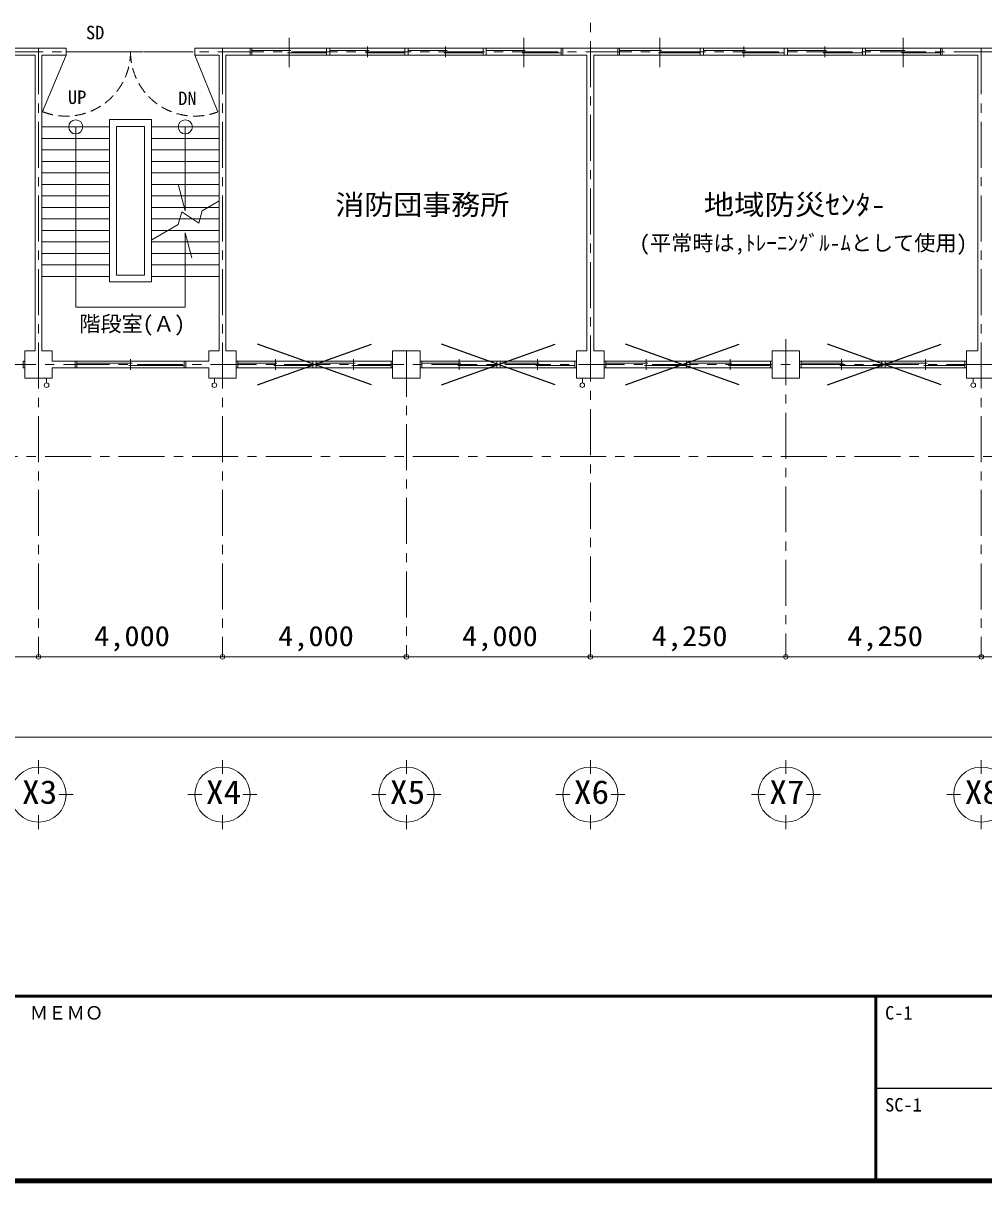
# Model space of a CAD drawing. Units: millimetres at full size, sheet at 1:200; details may follow other scales. Extents: x -55340 to 55340, y -38040 to 38040.
# Drawn here: x -35242 to -14353, y -38040 to -12845 of the extents above; entities that cross this region are included whole.
import ezdxf
from ezdxf.enums import TextEntityAlignment as Align

# ---------------------------------------------------------------- set-up
doc = ezdxf.new("R2010")
doc.units = ezdxf.units.MM
doc.header["$LTSCALE"] = 200
doc.header["$PDMODE"] = 32
doc.header["$PDSIZE"] = 100
doc.linetypes.add('CHAIN1', pattern=[8, 5, -1, 1, -1])
doc.linetypes.add('DASHED1', pattern=[1.8, 1.2, -0.6])
for name, color, linetype, lineweight in [('0-1_通り芯', 3, 'Continuous', 18), ('0-2_躯体', 3, 'Continuous', 18), ('0-4_仕上', 7, 'Continuous', 18), ('0-5_建具(ｻｯｼ)', 3, 'Continuous', 18), ('0-6_建具(内部)', 3, 'Continuous', 18), ('0-9_家具・設備', 4, 'Continuous', 9), ('0-A_寸法', 6, 'Continuous', 9), ('0-B_文字', 4, 'Continuous', 9), ('0-F_予備', 4, 'Continuous', 9), ('2-0_補助線', 2, 'Continuous', 25), ('F-0_F-0ﾚｲﾔ', 5, 'Continuous', 50)]:
    doc.layers.add(name, color=color, linetype=linetype, lineweight=lineweight)
doc.layers.add('0-D_予備', color=2, linetype='Continuous')
doc.layers.add('F-A_F-Aﾚｲﾔ', color=7, linetype='Continuous')
doc.styles.add('ＭＳ ゴシック', font='')
doc.styles.get('ＭＳ ゴシック').set_extended_font_data('MS Gothic')

msp = doc.modelspace()

# ---------------------------------------------------------------- linework, layer by layer
at = {"layer": '0-1_通り芯', "color": 4, "linetype": 'CHAIN1', "lineweight": 9}
for p, q in [((-22908.1, -2039), (-22908.1, -26623.5)), ((24391.9, -13467), (-47566.2, -13467)), ((-34908.1, -13392), (-34908.1, -26623.5)), ((-30908.1, -13392), (-30908.1, -26623.5)), ((-14408.1, -13392), (-14408.1, -26623.5)), ((-18658.1, -19716.9), (-18658.1, -26623.5)), ((-26908.1, -19967), (-26908.1, -26623.5)), ((14633.2, -20267), (-49340.7, -20267)), ((-47566.2, -22267), (40940.1, -22267))]:
    msp.add_line(p, q, dxfattribs=at)
at = {"layer": '0-1_通り芯'}
for p, q in [((-34908.1, -28870.5), (-34908.1, -29170.5)), ((-30908.2, -28870.5), (-30908.2, -29170.5)), ((-26908.1, -28870.5), (-26908.1, -29170.5)), ((-22908.1, -28870.5), (-22908.1, -29170.5)), ((-18658.1, -28870.5), (-18658.1, -29170.5)), ((-14408.1, -28870.5), (-14408.1, -29170.5)), ((-34158.1, -29620.5), (-34458.1, -29620.5)), ((-31358.2, -29620.5), (-31658.2, -29620.5)), ((-30158.2, -29620.5), (-30458.2, -29620.5)), ((-27358.1, -29620.5), (-27658.1, -29620.5)), ((-26158.1, -29620.5), (-26458.1, -29620.5)), ((-23358.1, -29620.5), (-23658.1, -29620.5)), ((-22158.1, -29620.5), (-22458.1, -29620.5)), ((-19108.1, -29620.5), (-19408.1, -29620.5)), ((-17908.1, -29620.5), (-18208.1, -29620.5)), ((-14858.1, -29620.5), (-15158.1, -29620.5)), ((-34908.1, -30370.5), (-34908.1, -30070.5)), ((-30908.2, -30370.5), (-30908.2, -30070.5)), ((-26908.1, -30370.5), (-26908.1, -30070.5)), ((-22908.1, -30370.5), (-22908.1, -30070.5)), ((-18658.1, -30370.5), (-18658.1, -30070.5)), ((-14408.1, -30370.5), (-14408.1, -30070.5))]:
    msp.add_line(p, q, dxfattribs=at)
for centre in [(-34908.1, -29620.5), (-30908.2, -29620.5), (-26908.1, -29620.5), (-22908.1, -29620.5), (-18658.1, -29620.5), (-14408.1, -29620.5)]:
    msp.add_circle(centre, 600, dxfattribs=at)
at = {"layer": '0-2_躯体'}
for p, q in [((-35508.1, -13542), (-34983.1, -13542)), ((-34983.1, -19967), (-34983.1, -13542)), ((-34833.1, -13542), (-34308.1, -13542)), ((-34833.1, -19967), (-34833.1, -13542)), ((-31508.1, -13392), (-30308.1, -13392)), ((-30983.1, -19967), (-30983.1, -13542)), ((-30308.1, -13392), (-30308.1, -13542)), ((-22273.1, -13392), (-23508.1, -13392)), ((-22273.1, -13542), (-22833.1, -13542)), ((-22833.1, -13542), (-22833.1, -19967)), ((-22308.1, -13392), (-22308.1, -13542)), ((-13773.1, -13392), (-15258.1, -13392)), ((-14483.1, -13542), (-14483.1, -19967)), ((-35208.1, -19967), (-35208.1, -20567)), ((-34983.1, -19967), (-35208.1, -19967)), ((-34608.1, -19967), (-34833.1, -19967)), ((-34608.1, -20192), (-34608.1, -19967)), ((-30983.1, -19967), (-31208.1, -19967)), ((-31208.1, -20192), (-31208.1, -19967)), ((-30833.1, -19967), (-30608.1, -19967)), ((-30608.1, -19967), (-30608.1, -20567)), ((-23208.1, -19967), (-22983.1, -19967)), ((-23208.1, -20567), (-23208.1, -19967)), ((-22833.1, -19967), (-22608.1, -19967)), ((-22608.1, -19967), (-22608.1, -20567)), ((-14733.1, -19967), (-14483.1, -19967)), ((-14733.1, -20567), (-14733.1, -19967)), ((-34108.1, -20192), (-34608.1, -20192)), ((-34608.1, -20567), (-34608.1, -20342)), ((-34108.1, -20342), (-34608.1, -20342)), ((-34108.1, -20192), (-34108.1, -20342)), ((-31708.1, -20192), (-31208.1, -20192)), ((-31208.1, -20567), (-31208.1, -20342)), ((-34608.1, -20567), (-35208.1, -20567)), ((-30608.1, -20567), (-31208.1, -20567)), ((-22608.1, -20567), (-23208.1, -20567)), ((-14108.1, -20567), (-14733.1, -20567))]:
    msp.add_line(p, q, dxfattribs=at)
for points in [[(-35508.1, -13392), (-34308.1, -13392), (-34308.1, -13542)], [(-31508.1, -13392), (-31508.1, -13542), (-30983.1, -13542)], [(-30833.1, -19967), (-30833.1, -13542), (-30308.1, -13542)], [(-23508.1, -13392), (-23508.1, -13542), (-22983.1, -13542), (-22983.1, -19967)], [(-15258.1, -13392), (-15258.1, -13542), (-14483.1, -13542)], [(-31708.1, -20192), (-31708.1, -20342), (-31208.1, -20342)]]:
    msp.add_lwpolyline(points, dxfattribs=at)
for points in [[(-26608.1, -19967), (-26608.1, -20567), (-27208.1, -20567), (-27208.1, -19967)], [(-18358.1, -19967), (-18358.1, -20567), (-18958.1, -20567), (-18958.1, -19967)]]:
    msp.add_lwpolyline(points, close=True, dxfattribs=at)
at = {"layer": '0-4_仕上'}
for p, q in [((-33215.1, -18321.3), (-33215.1, -15091.3)), ((-32451.2, -14941.3), (-32451.2, -18471.3)), ((-33215.1, -18321.3), (-32601.2, -18321.3)), ((-33365.1, -18471.3), (-32451.2, -18471.3))]:
    msp.add_line(p, q, dxfattribs=at)
for points in [[(-33365.1, -18471.3), (-33365.1, -14941.3), (-32451.2, -14941.3)], [(-33215.1, -15091.3), (-32601.2, -15091.3), (-32601.2, -18321.3)]]:
    msp.add_lwpolyline(points, dxfattribs=at)
at = {"layer": '0-5_建具(ｻｯｼ)'}
for p, q in [((-32908.1, -20384.9), (-32908.1, -20149.2)), ((-29758.1, -20384.9), (-29758.1, -20149.2)), ((-28058.1, -20384.9), (-28058.1, -20149.2)), ((-25758.1, -20384.9), (-25758.1, -20149.2)), ((-24058.1, -20384.9), (-24058.1, -20149.2)), ((-21695.6, -20384.9), (-21695.6, -20149.2)), ((-19870.6, -20384.9), (-19870.6, -20149.2)), ((-17445.6, -20384.9), (-17445.6, -20149.2)), ((-15620.6, -20384.9), (-15620.6, -20149.2)), ((-35243.1, -20342), (-35208.1, -20342)), ((-34073.1, -20192), (-34108.1, -20192)), ((-34073.1, -20342), (-34108.1, -20342)), ((-34073.1, -20342), (-34073.1, -20192)), ((-34073.1, -20241.3), (-32873.1, -20241.3)), ((-32943.1, -20292.7), (-31743.1, -20292.7)), ((-31743.1, -20192), (-31708.1, -20192)), ((-31743.1, -20342), (-31743.1, -20192)), ((-31743.1, -20342), (-31708.1, -20342)), ((-30573.1, -20192), (-30608.1, -20192)), ((-30573.1, -20342), (-30608.1, -20342)), ((-30573.1, -20342), (-30573.1, -20192)), ((-30573.1, -20241.3), (-29723.2, -20241.3)), ((-29793.1, -20292.7), (-28943.1, -20292.7)), ((-28943.1, -20192), (-28873.1, -20192)), ((-28943.1, -20342), (-28943.1, -20192)), ((-28873.1, -20241.3), (-28023.1, -20241.3)), ((-28093.1, -20292.7), (-27243.1, -20292.7)), ((-27243.1, -20342), (-27208.1, -20342)), ((-26573.1, -20192), (-26608.1, -20192)), ((-26573.1, -20342), (-26608.1, -20342)), ((-26573.1, -20342), (-26573.1, -20192)), ((-26573.1, -20241.3), (-25723.1, -20241.3)), ((-25793.1, -20292.7), (-24943.1, -20292.7)), ((-24943.1, -20192), (-24873.1, -20192)), ((-24943.1, -20342), (-24943.1, -20192)), ((-24873.1, -20241.3), (-24023.1, -20241.3)), ((-24093.1, -20292.7), (-23243.1, -20292.7)), ((-23243.1, -20192), (-23208.1, -20192)), ((-23243.1, -20342), (-23243.1, -20192)), ((-23243.1, -20342), (-23208.1, -20342)), ((-22573.1, -20192), (-22608.1, -20192)), ((-22573.1, -20342), (-22608.1, -20342)), ((-22573.1, -20342), (-22573.1, -20192)), ((-22573.1, -20241.3), (-21660.6, -20241.3)), ((-21730.6, -20292.7), (-20818.1, -20292.7)), ((-20818.1, -20342), (-20748.1, -20342)), ((-20748.1, -20342), (-20748.1, -20192)), ((-20748.1, -20241.3), (-19835.6, -20241.3)), ((-19905.6, -20292.7), (-18993.1, -20292.7)), ((-18993.1, -20342), (-18958.1, -20342)), ((-18323.1, -20192), (-18358.1, -20192)), ((-18323.1, -20342), (-18358.1, -20342)), ((-18323.1, -20342), (-18323.1, -20192)), ((-18323.1, -20241.3), (-17410.6, -20241.3)), ((-17480.6, -20292.7), (-16568.1, -20292.7)), ((-16568.1, -20342), (-16498.1, -20342)), ((-16498.1, -20342), (-16498.1, -20192)), ((-16498.1, -20241.3), (-15585.6, -20241.3)), ((-15655.6, -20292.7), (-14768.1, -20292.7)), ((-14768.1, -20342), (-14733.1, -20342))]:
    msp.add_line(p, q, dxfattribs=at)
at = {"layer": '0-5_建具(ｻｯｼ)', "color": 4, "lineweight": 9}
for p, q in [((-34073.1, -20192), (-31743.1, -20192)), ((-31743.1, -20342), (-34073.1, -20342)), ((-30573.1, -20192), (-27243.1, -20192)), ((-27243.1, -20342), (-30573.1, -20342)), ((-26573.1, -20192), (-23243.1, -20192)), ((-23243.1, -20342), (-26573.1, -20342)), ((-22573.1, -20192), (-18993.1, -20192)), ((-18993.1, -20342), (-22573.1, -20342)), ((-18323.1, -20192), (-14768.1, -20192)), ((-14768.1, -20342), (-18323.1, -20342))]:
    msp.add_line(p, q, dxfattribs=at)
at = {"layer": '0-5_建具(ｻｯｼ)'}
for points in [[(-35243.1, -20342), (-35243.1, -20192), (-35208.1, -20192)], [(-28943.1, -20342), (-28873.1, -20342), (-28873.1, -20192)], [(-27243.1, -20342), (-27243.1, -20192), (-27208.1, -20192)], [(-24943.1, -20342), (-24873.1, -20342), (-24873.1, -20192)], [(-20818.1, -20342), (-20818.1, -20192), (-20748.1, -20192)], [(-18993.1, -20342), (-18993.1, -20192), (-18958.1, -20192)], [(-16568.1, -20342), (-16568.1, -20192), (-16498.1, -20192)], [(-14768.1, -20342), (-14768.1, -20192), (-14733.1, -20192)]]:
    msp.add_lwpolyline(points, dxfattribs=at)
at = {"layer": '0-6_建具(内部)'}
for p, q in [((-29458.1, -13802.9), (-29458.1, -13162.4)), ((-27758.1, -13584.9), (-27758.1, -13349.2)), ((-26058.1, -13584.9), (-26058.1, -13349.2)), ((-24358.1, -13802.9), (-24358.1, -13162.4)), ((-21395.6, -13802.9), (-21395.6, -13162.4)), ((-19570.6, -13584.9), (-19570.6, -13349.2)), ((-17808.1, -13584.9), (-17808.1, -13349.2)), ((-16108.1, -13802.9), (-16108.1, -13162.4)), ((-34308.1, -13542), (-34825.4, -14768)), ((-31508.1, -13542), (-31008.6, -14774.9)), ((-30273.1, -13392), (-30308.1, -13392)), ((-30273.1, -13542), (-30308.1, -13542)), ((-30273.1, -13542), (-30273.1, -13392)), ((-30273.1, -13441.3), (-29423.1, -13441.3)), ((-29493.1, -13492.7), (-28643.1, -13492.7)), ((-28643.1, -13392), (-28573.1, -13392)), ((-28643.1, -13542), (-28643.1, -13392)), ((-28573.1, -13441.3), (-27723.1, -13441.3)), ((-27793.1, -13492.7), (-26943.1, -13492.7)), ((-26943.1, -13542), (-26873.1, -13542)), ((-26873.1, -13542), (-26873.1, -13392)), ((-26873.1, -13441.3), (-26023.1, -13441.3)), ((-26093.1, -13492.7), (-25243.1, -13492.7)), ((-25243.1, -13392), (-25173.1, -13392)), ((-25243.1, -13542), (-25243.1, -13392)), ((-25173.1, -13441.3), (-24323.1, -13441.3)), ((-24393.1, -13492.7), (-23543.1, -13492.7)), ((-23543.1, -13542), (-23508.1, -13542)), ((-22273.1, -13542), (-22273.1, -13392)), ((-22273.1, -13441.3), (-21360.6, -13441.3)), ((-21430.6, -13492.7), (-20518.1, -13492.7)), ((-20518.1, -13392), (-20448.1, -13392)), ((-20518.1, -13542), (-20518.1, -13392)), ((-20448.1, -13441.3), (-19535.6, -13441.3)), ((-19605.6, -13492.7), (-18693.1, -13492.7)), ((-18693.1, -13542), (-18623.1, -13542)), ((-18623.1, -13542), (-18623.1, -13392)), ((-18623.1, -13441.3), (-17773.1, -13441.3)), ((-17843.1, -13492.7), (-16993.1, -13492.7)), ((-16993.1, -13542), (-16923.1, -13542)), ((-16923.1, -13542), (-16923.1, -13392)), ((-16923.1, -13441.3), (-16073.1, -13441.3)), ((-16143.1, -13492.7), (-15293.1, -13492.7)), ((-15293.1, -13542), (-15258.1, -13542))]:
    msp.add_line(p, q, dxfattribs=at)
at = {"layer": '0-6_建具(内部)', "linetype": 'DASHED1'}
msp.add_line((-34308.1, -13467), (-31508.1, -13467), dxfattribs=at)
at = {"layer": '0-6_建具(内部)', "color": 4, "lineweight": 9}
for p, q in [((-23543.1, -13392), (-30273.1, -13392)), ((-30273.1, -13542), (-23543.1, -13542)), ((-15293.1, -13392), (-22273.1, -13392)), ((-22273.1, -13542), (-15293.1, -13542))]:
    msp.add_line(p, q, dxfattribs=at)
at = {"layer": '0-6_建具(内部)'}
for points in [[(-28643.1, -13542), (-28573.1, -13542), (-28573.1, -13392)], [(-26943.1, -13542), (-26943.1, -13392), (-26873.1, -13392)], [(-25243.1, -13542), (-25173.1, -13542), (-25173.1, -13392)], [(-23543.1, -13542), (-23543.1, -13392), (-23508.1, -13392)], [(-20518.1, -13542), (-20448.1, -13542), (-20448.1, -13392)], [(-18693.1, -13542), (-18693.1, -13392), (-18623.1, -13392)], [(-16993.1, -13542), (-16993.1, -13392), (-16923.1, -13392)], [(-15293.1, -13542), (-15293.1, -13392), (-15258.1, -13392)]]:
    msp.add_lwpolyline(points, dxfattribs=at)
at = {"layer": '0-6_建具(内部)', "linetype": 'DASHED1'}
for centre, start, end in [((-34308.1, -13467), 248.3187, 0), ((-31508.1, -13467), 180, 290.90559)]:
    msp.add_arc(centre, 1400, start, end, dxfattribs=at)
at = {"layer": '0-9_家具・設備', "color": 7, "lineweight": 18}
for p, q in [((-34733.1, -20567), (-34733.1, -20667)), ((-31083.1, -20567), (-31083.1, -20667)), ((-23083.1, -20567), (-23083.1, -20667)), ((-14583.1, -20567), (-14583.1, -20667))]:
    msp.add_line(p, q, dxfattribs=at)
for centre in [(-34733.1, -20717), (-31083.1, -20717), (-23083.1, -20717), (-14583.1, -20717)]:
    msp.add_circle(centre, 50, dxfattribs=at)
at = {"layer": '0-A_寸法', "color": 4}
for p, q in [((-18658.1, -26623.5), (-22908.1, -26623.5)), ((-18658.1, -26623.5), (-14408.1, -26623.5)), ((-10158.1, -26623.5), (-14408.1, -26623.5))]:
    msp.add_line(p, q, dxfattribs=at)
for points in [[(-42908.1, -26623.5), (-38908.1, -26623.5), (-34908.1, -26623.5), (-30908.1, -26623.5), (-26908.1, -26623.5), (-22908.1, -26623.5)], [(-42908.1, -28370.5), (28091.9, -28370.5), (35741.9, -28370.5)]]:
    msp.add_lwpolyline(points, dxfattribs=at)
at = {"layer": '0-A_寸法'}
for p in [(-34908.1, -26623.5), (-30908.1, -26623.5), (-26908.1, -26623.5), (-22908.1, -26623.5), (-18658.1, -26623.5), (-14408.1, -26623.5)]:
    msp.add_point(p, dxfattribs=at)
at = {"layer": '0-B_文字'}
for p, q in [((-34099.1, -15100.5), (-34099.1, -19017.7)), ((-31717.2, -16925.6), (-31717.2, -15100.5)), ((-31872.4, -16346), (-31717.2, -16925.6)), ((-32446.7, -17554.1), (-31868.2, -17221.5)), ((-31717.2, -17405.9), (-31572.3, -17946.6)), ((-31717.2, -19017.7), (-31717.2, -17405.9)), ((-34099.1, -19017.7), (-31717.2, -19017.7))]:
    msp.add_line(p, q, dxfattribs=at)
msp.add_lwpolyline([(-31868.2, -17221.5), (-31794.5, -16948.4), (-31421.8, -17195.5), (-31348.1, -16922.4), (-30980.5, -16711)], dxfattribs=at)
for centre in [(-34099.1, -15100.5), (-31717.2, -15100.5)]:
    msp.add_circle(centre, 153.6, dxfattribs=at)
at = {"layer": '0-F_予備'}
for p, q in [((-33365.1, -15100.5), (-34833.1, -15100.5)), ((-30983.1, -15100.5), (-32451.2, -15100.5)), ((-33365.1, -15350.5), (-34833.1, -15350.5)), ((-30983.1, -15350.5), (-32451.2, -15350.5)), ((-33365.1, -15600.5), (-34833.1, -15600.5)), ((-30983.1, -15600.5), (-32451.2, -15600.5)), ((-33365.1, -15850.5), (-34833.1, -15850.5)), ((-30983.1, -15850.5), (-32451.2, -15850.5)), ((-33365.1, -16100.5), (-34833.1, -16100.5)), ((-30983.1, -16100.5), (-32451.2, -16100.5)), ((-33365.1, -16350.5), (-34833.1, -16350.5)), ((-30983.1, -16350.5), (-32451.2, -16350.5)), ((-33365.1, -16600.5), (-34833.1, -16600.5)), ((-30983.1, -16600.5), (-32451.2, -16600.5)), ((-33365.1, -16850.5), (-34833.1, -16850.5)), ((-30983.1, -16850.5), (-32451.2, -16850.5)), ((-33365.1, -17100.5), (-34833.1, -17100.5)), ((-30983.1, -17100.5), (-32451.2, -17100.5)), ((-33365.1, -17350.5), (-34833.1, -17350.5)), ((-30983.1, -17350.5), (-32451.2, -17350.5)), ((-33365.1, -17600.5), (-34833.1, -17600.5)), ((-30983.1, -17600.5), (-32451.2, -17600.5)), ((-33365.1, -17850.5), (-34833.1, -17850.5)), ((-30983.1, -17850.5), (-32451.2, -17850.5)), ((-33365.1, -18100.5), (-34833.1, -18100.5)), ((-30983.1, -18100.5), (-32451.2, -18100.5)), ((-33365.1, -18350.5), (-34833.1, -18350.5)), ((-30983.1, -18350.5), (-32451.2, -18350.5))]:
    msp.add_line(p, q, dxfattribs=at)
at = {"layer": '2-0_補助線'}
for p, q in [((-27671.3, -20706.4), (-30145, -19827.6)), ((-30145, -20706.4), (-27671.3, -19827.6)), ((-23671.3, -20706.4), (-26145, -19827.6)), ((-26145, -20706.4), (-23671.3, -19827.6)), ((-19671.3, -20706.4), (-22145, -19827.6)), ((-22145, -20706.4), (-19671.3, -19827.6)), ((-15278.4, -20706.4), (-17752.1, -19827.6)), ((-17752.1, -20706.4), (-15278.4, -19827.6))]:
    msp.add_line(p, q, dxfattribs=at)
at = {"layer": 'F-0_F-0ﾚｲﾔ'}
for p, q in [((-55300, -34000), (55300, -34000)), ((-16700, -34000), (-16700, -38000)), ((-55340, -38040), (55340, -38040)), ((-55300, -38000), (55300, -38000))]:
    msp.add_line(p, q, dxfattribs=at)
at = {"layer": 'F-0_F-0ﾚｲﾔ', "color": 2, "lineweight": 25}
msp.add_line((-16700, -36000), (33300, -36000), dxfattribs=at)

# ---------------------------------------------------------------- texts
at = {"layer": '0-1_通り芯', "color": 2, "style": 'ＭＳ ゴシック', "width": 1.1}
for s, p in [('X3', (-35267.9, -29974.7)), ('X4', (-31267.9, -29974.7)), ('X5', (-27267.9, -29974.7)), ('X6', (-23267.9, -29974.7)), ('X7', (-19017.9, -29974.7)), ('X8', (-14767.9, -29974.7))]:
    msp.add_text(s, height=513.2, dxfattribs=at).set_placement(p, align=Align.BOTTOM_LEFT)
at = {"layer": '0-A_寸法', "color": 2, "style": 'ＭＳ ゴシック', "width": 1.1}
for s, p in [('4,000', (-33698.1, -26523.5)), ('4,000', (-29698.1, -26523.5)), ('4,000', (-25698.1, -26523.5)), ('4,250', (-21573.1, -26523.5)), ('4,250', (-17323.1, -26523.5))]:
    msp.add_text(s, height=439.9, dxfattribs=at).set_placement(p, align=Align.BOTTOM_LEFT)
at = {"layer": '0-B_文字', "color": 2, "style": 'ＭＳ ゴシック'}
for s, width, p in [('消防団事務所', 1.05, (-28454, -17145.9)), ('地域防災ｾﾝﾀ-', 1.1, (-20441.7, -17145.9))]:
    msp.add_text(s, height=439.9, dxfattribs=dict(at, width=width)).set_placement(p, align=Align.BOTTOM_LEFT)
for s, p in [('(平常時は,ﾄﾚｰﾆﾝｸﾞﾙ-ﾑとして使用)', (-21842.5, -17894.5)), ('階段室(Ａ)', (-34021.5, -19651.6))]:
    msp.add_text(s, height=337.2, dxfattribs=at).set_placement(p, align=Align.BOTTOM_LEFT)
at = {"layer": '0-D_予備', "style": 'ＭＳ ゴシック'}
for s, p in [('SD', (-33876, -13283.9)), ('UP', (-34267.9, -14690)), ('DN', (-31870.6, -14713.1))]:
    msp.add_text(s, height=293.3, dxfattribs=at).set_placement(p, align=Align.BOTTOM_LEFT)
at = {"layer": 'F-A_F-Aﾚｲﾔ', "style": 'ＭＳ ゴシック'}
for s, p in [('ＭＥＭＯ', (-35100, -34600)), ('C-1', (-16500, -34600)), ('SC-1', (-16500, -36600))]:
    msp.add_text(s, height=293.3, dxfattribs=at).set_placement(p, align=Align.BOTTOM_LEFT)

doc.saveas('drawing.dxf')
